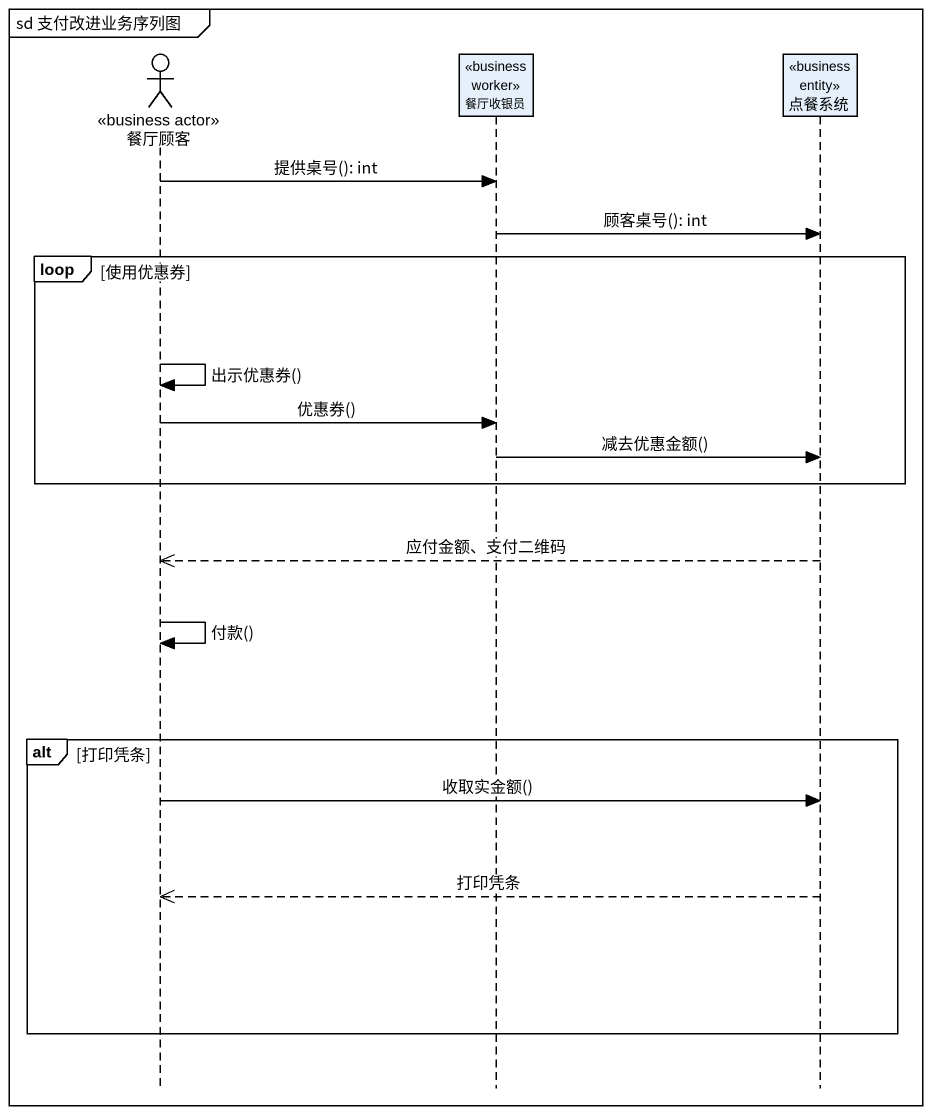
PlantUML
@startuml
mainframe sd 支付改进业务序列图
hide footbox
actor 餐厅顾客 <<business actor>>
participant 餐厅收银员 <<business worker>>
participant 点餐系统 <<business entity>>

餐厅顾客 -> 餐厅收银员 : 提供桌号(): int
餐厅收银员 -> 点餐系统 : 顾客桌号(): int
loop 使用优惠券
  餐厅顾客 -> 餐厅顾客 : 出示优惠券()
  餐厅顾客 -> 餐厅收银员 : 优惠券()
  餐厅收银员 -> 点餐系统 : 减去优惠金额()
end
点餐系统 -->> 餐厅顾客 : 应付金额、支付二维码
餐厅顾客 -> 餐厅顾客 : 付款()
alt 打印凭条
  餐厅顾客 -> 点餐系统 : 收取实金额()
  点餐系统 -->> 餐厅顾客 : 打印凭条
end
@enduml
